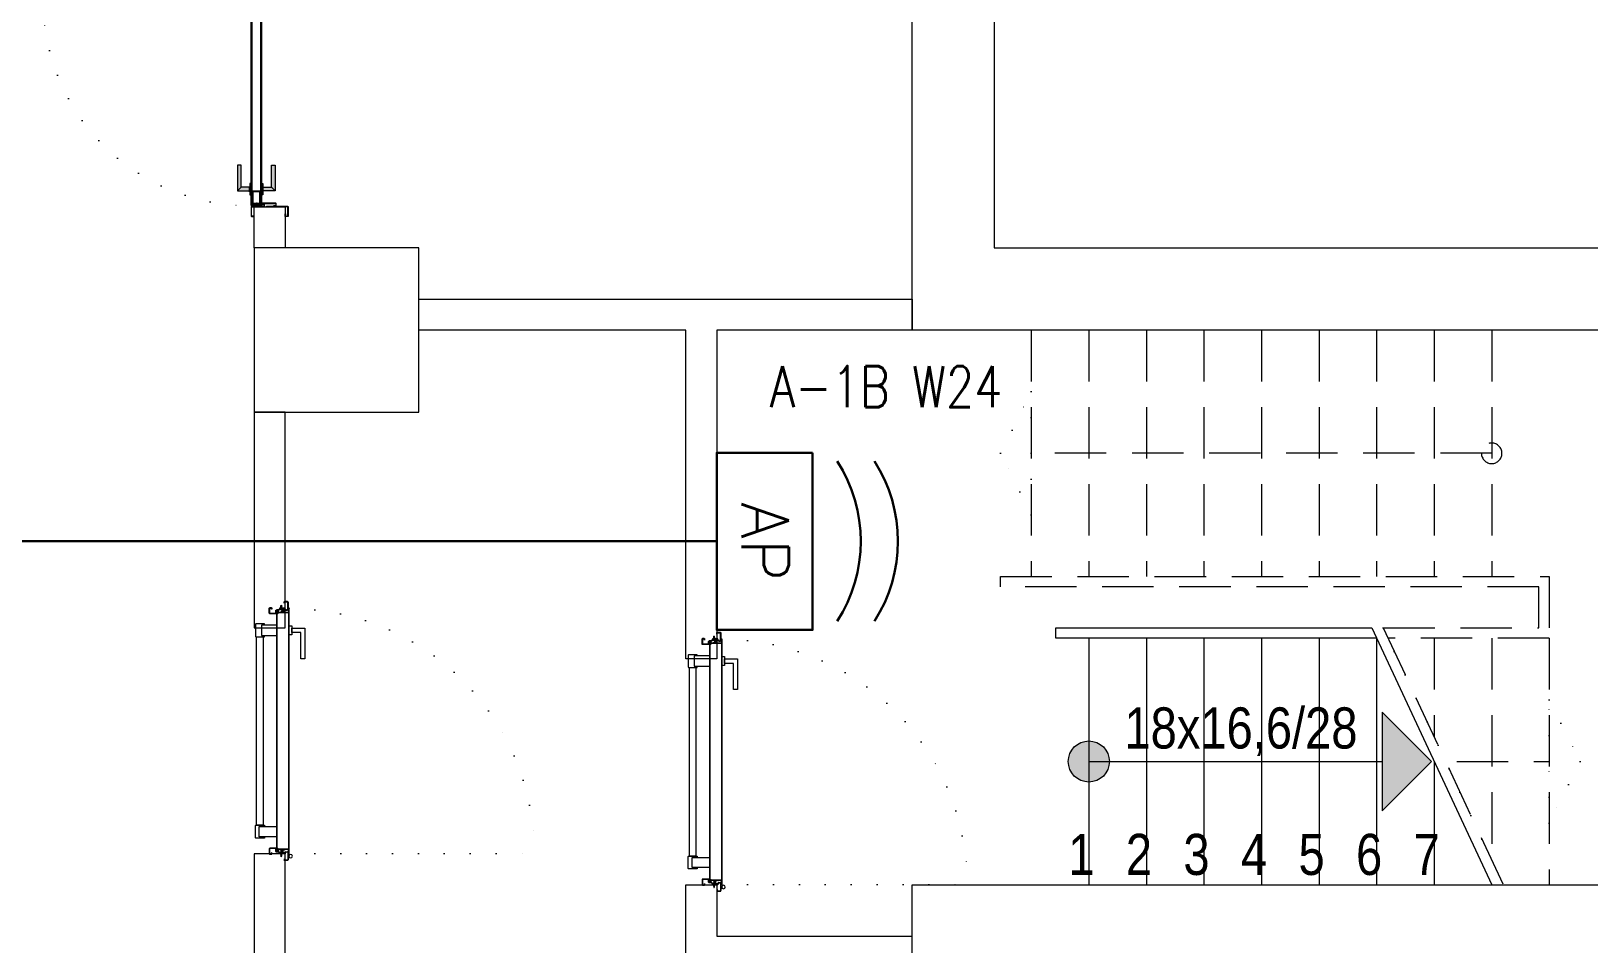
# Model space of a CAD drawing. Header units: metres. Extents: x -13621 to 152406, y -16073 to 22221.
# Drawn here: x 11131 to 11889, y 2141 to 2585 of the extents above; entities that cross this region are included whole.
import ezdxf
from ezdxf.enums import TextEntityAlignment as Align

# ---------------------------------------------------------------- set-up
doc = ezdxf.new("R2010")
doc.units = ezdxf.units.M
doc.header["$LTSCALE"] = 100
doc.header["$MEASUREMENT"] = 0
doc.linetypes.add('DOT2', pattern=[0.125, 0, -0.125])
doc.linetypes.add('HIDDEN', pattern=[0.375, 0.25, -0.125])
doc.layers.get('0').update_dxf_attribs({"color": 9, "lineweight": 9})
for name, color, linetype, lineweight in [('00', 9, 'Continuous', 9), ('01', 9, 'Continuous', 9), ('05S', 9, 'Continuous', 9), ('06B', 9, 'Continuous', 9), ('06D', 9, 'Continuous', 9), ('10', 9, 'Continuous', 9), ('14', 9, 'Continuous', 9), ('19', 9, 'Continuous', 9), ('19D', 9, 'DOT2', 9), ('20', 9, 'DOT2', 9), ('21', 9, 'Continuous', 9), ('Data  Tavan', 170, 'Continuous', 30), ('E-ACCESS POINT (KABLOSUZ ERİŞİM İÇİN)', 7, 'Continuous', 30), ('E-YAZI', 7, 'Continuous', 30)]:
    doc.layers.add(name, color=color, linetype=linetype, lineweight=lineweight)
doc.styles.add('E-YAZI', font='txttw.shx')
doc.styles.add('MuuM_TEXT-STANDART', font='ARIALN.TTF')

# ---------------------------------------------------------------- blocks, each defined once
blk = doc.blocks.new('*U215')
at = {"layer": 'E-ACCESS POINT (KABLOSUZ ERİŞİM İÇİN)', "color": 4}
blk.add_lwpolyline([(-2.395, 3.237), (2.395, 3.237), (2.395, 0.647), (-2.395, 0.647)], close=True, dxfattribs=at)
at = {"layer": 'E-ACCESS POINT (KABLOSUZ ERİŞİM İÇİN)', "color": 3}
for centre in [(0, 1.555), (0, 0.549)]:
    blk.add_arc(centre, 3.988, 57.1828, 122.8172, dxfattribs=at)
at = {"layer": 'E-ACCESS POINT (KABLOSUZ ERİŞİM İÇİN)', "color": 3, "style": 'E-YAZI'}
blk.add_text('AP', height=1.28, dxfattribs=at).set_placement((-1.054, 1.311))
blk = doc.blocks.new('p-kolon_80x80')
blk.add_lwpolyline([(-40, -40), (40, -40), (40, 40), (-40, 40)], close=True)
blk = doc.blocks.new('2.bod.sitatik')
at = {"layer": '01'}
for points in [[(12385, -7750), (12385, -7030), (12385, -7030), (12345, -7030), (12345, -6950), (12385, -6950), (12385, -6950), (12385, -6322.78), (12319.48, -6190), (12040, -6190), (12040, -6610), (11990, -6610), (11990, -6500), (11600, -6500), (11600, -6500), (11560, -6500), (11560, -6460), (11990, -6460), (11990, -6190), (11560, -6190), (11560, -4550.46), (11421.22, -4460.1), (10945.13, -4163.64), (9032.01, -3217.48)], [(9049.07, -3181.3), (10964.62, -4128.65), (11442.71, -4426.36), (12040, -4818.53), (12040, -5350), (12000, -5350), (12000, -4840.22), (11600, -4576.51), (11600, -5405), (11960, -5405), (11960, -5430), (11600, -5430), (11600, -6150), (12299.74, -6150), (12000, -5552.72), (12000, -5430), (12040, -5430), (12040, -5543.38), (12364.08, -6190), (12364.08, -6190), (12425, -6313.45), (12425, -8630)]]:
    blk.add_lwpolyline(points, dxfattribs=at)
blk.add_blockref('p-kolon_80x80', (11280, -6190), dxfattribs=at)
blk = doc.blocks.new('0_arrowstairs')
blk.add_lwpolyline([(0, 0), (0, -30), (15, 0), (0, 30)], close=True)
blk = doc.blocks.new('p-M01-M02_M03')
at = {"layer": '19'}
h = blk.add_hatch(color=256, dxfattribs=at)
h.dxf.hatch_style = 1
h.paths.add_polyline_path([(186, -201.29), (234, -201.29), (210, -177.25)])
h = blk.add_hatch(color=256, dxfattribs=at)
h.dxf.hatch_style = 1
edge = h.paths.add_edge_path()
edge.add_arc((210, -344), 10, 0, 360)
for points in [[(145, -206.33), (270, -148)], [(145, -206.33), (270, -148)], [(150, -204), (150, -360), (150, -360), (145, -360), (145, -360), (145, -206.33)], [(210, -344), (210, -201.29), (210, -201.29)]]:
    blk.add_lwpolyline(points, dxfattribs=at)
blk.add_lwpolyline([(186, -201.29), (234, -201.29), (210, -177.25)], close=True, dxfattribs=at)
at = {"layer": '19', "linetype": 'Continuous'}
for points in [[(210, -176), (270, -176)], [(150, -204), (270, -204)], [(150, -232), (270, -232)], [(150, -260), (270, -260)], [(150, -288), (270, -288)], [(150, -316), (270, -316)], [(150, -344), (270, -344)]]:
    blk.add_lwpolyline(points, dxfattribs=at)
at = {"layer": '19'}
blk.add_circle((210, -344), 10, dxfattribs=at)
at = {"layer": '19D', "linetype": 'HIDDEN'}
for points in [[(145, -200.74), (145, -125), (125, -125), (125, -125), (125, -387), (120, -387), (120, -120), (120, -120), (150, -120), (150, -198.41)], [(150, -120), (270, -120)], [(210, -165), (210, -120)], [(145, -200.74), (270, -142.41)], [(0, -148), (120, -148)], [(150, -148), (258.02, -148)], [(0, -176), (120, -176)], [(150, -176), (198.02, -176)], [(0, -204), (120, -204)], [(0, -232), (120, -232)], [(0, -260), (120, -260)], [(0, -288), (120, -288)], [(0, -316), (120, -316)], [(0, -344), (120, -344)], [(0, -372), (120, -372)]]:
    blk.add_lwpolyline(points, dxfattribs=at)
at = {"layer": '19D'}
blk.add_lwpolyline([(145, -200.74), (270, -142.41)], dxfattribs=at)
at = {"layer": '19D', "linetype": 'HIDDEN', "extrusion": (0, 0, -1)}
blk.add_lwpolyline([(-60, -148), (-60, -372)], dxfattribs=at)
blk.add_circle((-60, -148), 5, dxfattribs=at)
at = {"layer": '19D', "linetype": 'HIDDEN', "extrusion": (0, 0, -1), "zscale": -1, "rotation": 90}
blk.add_blockref('0_arrowstairs', (-210, -120), dxfattribs=at)
at = {"layer": '19D', "linetype": 'HIDDEN', "extrusion": (0, 0, -1), "rotation": 270}
blk.add_blockref('0_arrowstairs', (-60, -372), dxfattribs=at)
blk = doc.blocks.new('*U19')
at = {"ltscale": 15}
for p, q in [((-24.9, 0.9), (-25.7, 0)), ((-24.9, -0.9), (-25.7, 0)), ((-22.9, 1.5), (-24.9, 0.9)), ((-22.9, 1.5), (-22.9, -1.5)), ((-21.2, -2.7), (-18.1, 2.8)), ((-21, -2.7), (-17.9, 2.7)), ((-19.7, -2.7), (-16.6, 2.8)), ((-19.5, -2.7), (-16.4, 2.7)), ((-18.5, 1.5), (-18.3, 2)), ((-18.2, -2.7), (-15.1, 2.8)), ((-18, -2.7), (-14.9, 2.7)), ((-17, 1.5), (-16.8, 2)), ((-16.7, -2.7), (-13.6, 2.8)), ((-16.5, -2.7), (-13.4, 2.7)), ((-15.5, 1.5), (-15.3, 2)), ((-15.2, -2.7), (-12.1, 2.8)), ((-15, -2.7), (-11.9, 2.7)), ((-14, 1.5), (-13.8, 2)), ((-13.7, -2.7), (-10.6, 2.8)), ((-13.5, -2.7), (-10.4, 2.7)), ((-12.5, 1.5), (-12.3, 2)), ((-12.2, -2.7), (-9.1, 2.8)), ((-12, -2.7), (-8.9, 2.7)), ((-11, 1.5), (-10.8, 2)), ((-10.7, -2.7), (-7.6, 2.8)), ((-10.5, -2.7), (-7.4, 2.7)), ((-9.5, 1.5), (-9.3, 2)), ((-9.2, -2.7), (-6.1, 2.8)), ((-9, -2.7), (-5.9, 2.7)), ((-8, 1.5), (-7.8, 2)), ((-7.7, -2.7), (-4.6, 2.8)), ((-7.5, -2.7), (-4.4, 2.7)), ((-6.5, 1.5), (-6.3, 2)), ((-6.2, -2.7), (-3.1, 2.8)), ((-6, -2.7), (-2.9, 2.7)), ((-5, 1.5), (-4.8, 2)), ((-4.7, -2.7), (-1.6, 2.8)), ((-4.5, -2.7), (-1.4, 2.7)), ((-3.5, 1.5), (-3.3, 2)), ((-2, 1.5), (-1.8, 2)), ((-0.5, 4.2), (-1.5, 1.5)), ((0, 0.5), (-0.6, 0.5)), ((-24.9, -0.9), (-22.9, -1.5)), ((-8.6, -1.5), (-22.9, -1.5)), ((-21.2, -2.7), (-20.9, -1.5)), ((-20.3, -1.5), (-19.1, -1.5)), ((-19.7, -2.7), (-19.4, -1.5)), ((-18.8, -1.5), (-17.6, -1.5)), ((-18.2, -2.7), (-17.9, -1.5)), ((-17.3, -1.5), (-16.1, -1.5)), ((-16.7, -2.7), (-16.4, -1.5)), ((-15.8, -1.5), (-14.6, -1.5)), ((-15.2, -2.7), (-14.9, -1.5)), ((-14.3, -1.5), (-13.1, -1.5)), ((-13.7, -2.7), (-13.4, -1.5)), ((-12.8, -1.5), (-11.6, -1.5)), ((-12.2, -2.7), (-11.9, -1.5)), ((-11.3, -1.5), (-10.1, -1.5)), ((-10.7, -2.7), (-10.4, -1.5)), ((-9.8, -1.5), (-8.6, -1.5)), ((-9.2, -2.7), (-8.9, -1.5)), ((-8.3, -1.5), (-7.1, -1.5)), ((-7.7, -2.7), (-7.4, -1.5)), ((-6.8, -1.5), (-5.6, -1.5)), ((-6.2, -2.7), (-5.9, -1.5)), ((-5.3, -1.5), (-4.1, -1.5)), ((-4.7, -2.7), (-4.4, -1.5)), ((-3.8, -1.5), (-2.1, -1.5)), ((-0.5, -4.2), (-1.5, -1.5)), ((0, -0.5), (-0.6, -0.5))]:
    blk.add_line(p, q, dxfattribs=at)
for p, q in [((-6.9, 1.5), (-22.9, 1.5)), ((-17.4, 1.5), (-18.6, 1.5)), ((-15.9, 1.5), (-17.1, 1.5)), ((-14.4, 1.5), (-15.6, 1.5)), ((-12.9, 1.5), (-14.1, 1.5)), ((-11.4, 1.5), (-12.6, 1.5)), ((-9.9, 1.5), (-11.1, 1.5)), ((-8.4, 1.5), (-9.6, 1.5)), ((-6.9, 1.5), (-8.1, 1.5)), ((-5.4, 1.5), (-6.6, 1.5)), ((-3.9, 1.5), (-5.1, 1.5)), ((-2.4, 1.5), (-3.6, 1.5)), ((-1.5, 1.5), (-2.1, 1.5)), ((0, 0.5), (0, 4.1)), ((-1.5, -1.5), (-2.1, -1.5)), ((0, -0.5), (0, -4.1))]:
    blk.add_line(p, q)
for centre, radius, start, end in [((-26, 3.9), 3.92, 274.361, 322.10246), ((-26, -3.9), 3.92, 37.89754, 85.639), ((-18, 2.8), 0.0971, 330.32042, 150.32042), ((-16.5, 2.8), 0.0971, 330.32042, 150.32042), ((-15, 2.8), 0.0971, 330.32042, 150.32042), ((-13.5, 2.8), 0.0971, 330.32042, 150.32042), ((-12, 2.8), 0.0971, 330.32042, 150.32042), ((-10.5, 2.8), 0.0971, 330.32042, 150.32042), ((-9, 2.8), 0.0971, 330.32042, 150.32042), ((-7.5, 2.8), 0.0971, 330.32042, 150.32042), ((-6, 2.8), 0.0971, 330.32042, 150.32042), ((-4.5, 2.8), 0.0971, 330.32042, 150.32042), ((-3, 2.8), 0.0971, 330.32042, 150.32042), ((-1.5, 2.8), 0.0971, 330.32042, 150.32042), ((-0.6, 0), 0.486, 90, 270), ((-0.3, 4.1), 0.25, 0, 150.08641), ((-21.1, -2.7), 0.0971, 150.32042, 330.32042), ((-19.6, -2.7), 0.0971, 150.32042, 330.32042), ((-18.1, -2.7), 0.0971, 150.32042, 330.32042), ((-16.6, -2.7), 0.0971, 150.32042, 330.32042), ((-15.1, -2.7), 0.0971, 150.32042, 330.32042), ((-13.6, -2.7), 0.0971, 150.32042, 330.32042), ((-12.1, -2.7), 0.0971, 150.32042, 330.32042), ((-10.6, -2.7), 0.0971, 150.32042, 330.32042), ((-9.1, -2.7), 0.0971, 150.32042, 330.32042), ((-7.6, -2.7), 0.0971, 150.32042, 330.32042), ((-6.1, -2.7), 0.0971, 150.32042, 330.32042), ((-4.6, -2.7), 0.0971, 150.32042, 330.32042), ((-0.3, -4.1), 0.25, 209.91359, 0)]:
    blk.add_arc(centre, radius, start, end, dxfattribs=at)
blk = doc.blocks.new('conta')
at = {"ltscale": 10}
for p, q in [((-2649.88, 5344.46), (-2649.78, 5344.3)), ((-2649.87, 5345.53), (-2649.81, 5345.61)), ((-2649.78, 5344.3), (-2649.74, 5344.3)), ((-2649.72, 5345.4), (-2649.28, 5345.4)), ((-2649.25, 5345.41), (-2649.09, 5345.51)), ((-2648.97, 5344.05), (-2648.78, 5343.8)), ((-2648.87, 5344.09), (-2648.7, 5343.86)), ((-2648.83, 5344.87), (-2648.56, 5345.24)), ((-2648.77, 5345.12), (-2648.63, 5345.3)), ((-2648.71, 5343.79), (-2648.71, 5343.79)), ((-2648.56, 5345.31), (-2648.56, 5345.31))]:
    blk.add_line(p, q, dxfattribs=at)
for centre, radius, start, end in [((-2653.03, 5345), 3.19, 350.46739, 8.93723), ((-2649.87, 5344.47), 0.02, 170.46739, 213.74513), ((-2649.83, 5345.5), 0.05, 140.63452, 188.93723), ((-2649.74, 5345.58), 0.0696, 22.24275, 159.25804), ((-2650.94, 5345.01), 1.24, 340.33821, 16.77718), ((-2649.74, 5344.58), 0.03, 160.33821, 273.26661), ((-2649.72, 5345.37), 0.03, 90, 196.77718), ((-2649.56, 5341.55), 3.01, 80.43616, 93.26661), ((-2649.28, 5345.45), 0.05, 270, 303.00619), ((-2649.22, 5344.14), 0.231, 353.95711, 81.90038), ((-2649.08, 5345.49), 0.03, 4.79721, 123.00619), ((-2649.06, 5344.54), 0.03, 260.43616, 338.70659), ((-2650.22, 5344.99), 1.27, 338.70659, 23.04177), ((-2648.89, 5344.11), 0.1, 173.95711, 217.26527), ((-2649.01, 5345.57), 0.05, 18.79511, 42.1429), ((-2651.17, 5344.83), 2.33, 7.58966, 18.79511), ((-2658.2, 5345.19), 9.36, 353.68569, 357.8537), ((-2648.79, 5344.15), 0.1, 173.68569, 217.26527), ((-2648.81, 5345.15), 0.05, 187.58966, 322.73473), ((-2648.79, 5344.84), 0.05, 142.73473, 180.2669), ((-2648.74, 5343.83), 0.05, 217.26527, 307.26527), ((-2648.74, 5343.83), 0.05, 307.26527, 37.26527), ((-2648.59, 5345.27), 0.05, 52.73473, 142.73473), ((-2648.59, 5345.27), 0.05, 322.73473, 52.73473)]:
    blk.add_arc(centre, radius, start, end, dxfattribs=at)
for points, knots in [([(-2649.74, 5344.31), (-2649.74, 5344.34), (-2649.7, 5344.52), (-2649.59, 5344.33), (-2649.34, 5344.36), (-2649.23, 5344.37), (-2649.18, 5344.37)], [0, 0, 0, 0, 0.1008757, 0.3841126, 0.5436166, 0.6906785, 0.6906785, 0.6906785, 0.6906785]), ([(-2648.98, 5345.6), (-2649, 5345.63), (-2649.09, 5345.71), (-2649.23, 5345.44), (-2649.32, 5345.74), (-2649.39, 5345.46), (-2649.51, 5345.75), (-2649.59, 5345.5), (-2649.65, 5345.57), (-2649.68, 5345.61)], [0.0086373, 0.0086373, 0.0086373, 0.0086373, 0.1097304, 0.3133405, 0.4430081, 0.5658764, 0.7165186, 0.8527974, 0.9648495, 0.9648495, 0.9648495, 0.9648495])]:
    blk.add_open_spline(points, degree=3, knots=knots, dxfattribs=at)
blk = doc.blocks.new('p-yn_sackasa')
at = {"layer": '10', "linetype": 'Continuous'}
for p, q in [((-2.19, 0), (-2.19, -0.15)), ((0, 6.16), (0, 6.9)), ((0.01, 6.9), (0.01, 6.15)), ((0.14, 6.9), (0.14, 6.16)), ((0.15, 6.9), (0.15, 6.16)), ((2.69, 7.16), (0.26, 7.16)), ((2.69, 7.15), (0.26, 7.15)), ((2.69, 7.02), (0.26, 7.02)), ((0.26, 7.01), (2.69, 7.01)), ((0.26, 6.05), (0.76, 6.05)), ((0.75, 6.04), (0.26, 6.04)), ((0.26, 5.91), (0.75, 5.91)), ((0.76, 5.9), (0.26, 5.9)), ((0.67, -0.71), (0.67, 2.27)), ((0.69, -0.71), (0.69, 2.27)), ((0.75, 5.91), (0.75, 6.04)), ((0.76, 5.9), (0.76, 6.05)), ((0.81, -0.71), (0.81, 2.27)), ((0.83, -0.71), (0.83, 2.27)), ((0.92, 2.33), (0.95, 2.32)), ((0.93, 2.34), (0.95, 2.33)), ((1.01, 2.46), (0.99, 2.47)), ((0.99, 2.46), (1.01, 2.45)), ((1.11, 2.52), (1.11, 3.73)), ((1.12, 2.52), (1.12, 3.73)), ((1.25, 3.73), (1.25, 2.52)), ((1.26, 2.52), (1.26, 3.73)), ((1.37, 3.98), (2.49, 3.98)), ((2.49, 3.97), (1.37, 3.97)), ((1.37, 3.84), (2.49, 3.84)), ((2.49, 3.83), (1.37, 3.83)), ((2.6, 3.69), (2.5, 3.36)), ((2.51, 3.35), (2.61, 3.69)), ((2.73, 3.65), (2.63, 3.32)), ((2.74, 3.64), (2.64, 3.31)), ((2.8, 3.29), (2.8, 6.9)), ((2.81, 3.29), (2.81, 6.9)), ((2.94, 3.29), (2.94, 6.9)), ((2.95, 3.29), (2.95, 6.9)), ((-2.95, -0.25), (-2.95, -1.75)), ((-2.94, -1.75), (-2.94, -0.25)), ((-2.81, -0.25), (-2.81, -1.75)), ((-2.8, -0.25), (-2.8, -1.75)), ((-2.19, 0), (-2.7, 0)), ((-2.2, -0.01), (-2.7, -0.01)), ((-2.2, -0.14), (-2.7, -0.14)), ((-2.19, -0.15), (-2.7, -0.15)), ((1.01, -1.85), (-2.7, -1.85)), ((1.01, -1.86), (-2.7, -1.86)), ((-2.7, -1.99), (1.01, -1.99)), ((1.01, -2), (-2.7, -2)), ((-2.2, -0.14), (-2.2, -0.01)), ((0.92, -0.77), (0.95, -0.76)), ((0.93, -0.78), (0.95, -0.77)), ((0.99, -0.89), (1.01, -0.88)), ((1.01, -0.89), (0.99, -0.91)), ((1.11, -0.96), (1.11, -1.75)), ((1.12, -0.96), (1.12, -1.75)), ((1.25, -0.96), (1.25, -1.75)), ((1.26, -0.96), (1.26, -1.75))]:
    blk.add_line(p, q, dxfattribs=at)
for points in [[(0.15, 2.14), (0.67, 2.14), (0.67, -0.54), (0.15, -0.54)], [(0.15, 2.14), (0.41, 2.14), (0.41, -0.54), (0.15, -0.54)]]:
    blk.add_lwpolyline(points, close=True, dxfattribs=at)
for centre, radius, start, end in [((0.26, 6.9), 0.261, 90, 180), ((0.26, 6.16), 0.261, 180, 270), ((0.26, 6.9), 0.249, 90, 180), ((0.26, 6.16), 0.249, 181.34499, 271.35021), ((0.26, 6.9), 0.122, 90, 180), ((0.26, 6.16), 0.122, 180, 270), ((0.26, 6.9), 0.11, 90, 180), ((0.26, 6.16), 0.11, 180, 270), ((0.89, 2.27), 0.219, 63.21528, 180), ((0.89, 2.27), 0.206, 63.21689, 180), ((0.89, 2.27), 0.0801, 63.21502, 180), ((0.89, 2.27), 0.0674, 63.21445, 180), ((1.04, 2.52), 0.206, 243.2197, 0), ((1.04, 2.52), 0.219, 243.21479, 0), ((1.04, 2.52), 0.0801, 243.22028, 0), ((1.04, 2.52), 0.0674, 243.21287, 0), ((1.37, 3.73), 0.253, 90, 180), ((1.37, 3.73), 0.24, 90, 180), ((1.37, 3.73), 0.114, 90, 180), ((1.37, 3.73), 0.101, 90, 180), ((2.49, 3.72), 0.261, 342.86025, 90), ((2.49, 3.72), 0.249, 342.86129, 90), ((2.49, 3.72), 0.122, 342.86074, 90), ((2.49, 3.72), 0.11, 342.86215, 90), ((2.72, 3.29), 0.232, 162.8601, 0), ((2.72, 3.29), 0.219, 162.86127, 0), ((2.72, 3.29), 0.0927, 162.86053, 0), ((2.72, 3.29), 0.0801, 162.86241, 0), ((2.69, 6.9), 0.261, 0, 90), ((2.69, 6.9), 0.249, 0, 90), ((2.69, 6.9), 0.122, 0, 90), ((2.69, 6.9), 0.11, 0, 90), ((-2.7, -0.25), 0.253, 90, 180), ((-2.7, -1.75), 0.253, 180, 270), ((-2.7, -0.25), 0.24, 90, 180), ((-2.7, -1.75), 0.24, 180, 270), ((-2.7, -0.25), 0.114, 90, 180), ((-2.7, -1.75), 0.114, 180, 270), ((-2.7, -0.25), 0.101, 90, 180), ((-2.7, -1.75), 0.101, 180, 270), ((0.89, -0.71), 0.219, 180, 296.78496), ((0.89, -0.71), 0.206, 180, 296.78515), ((0.89, -0.71), 0.0801, 180, 296.78498), ((0.89, -0.71), 0.0674, 180, 180.52454), ((0.89, -0.71), 0.0674, 180, 296.78713), ((1.04, -0.96), 0.219, 0, 116.78545), ((1.04, -0.96), 0.206, 0, 116.78362), ((1.04, -0.96), 0.0801, 0, 116.78105), ((1.04, -0.96), 0.0674, 0, 116.78713), ((1.01, -1.75), 0.114, 270, 0), ((1.01, -1.75), 0.24, 270, 0), ((1.01, -1.75), 0.101, 270, 0), ((1.01, -1.75), 0.253, 270, 0)]:
    blk.add_arc(centre, radius, start, end, dxfattribs=at)
at = {"layer": '10', "xscale": 0.0842696629213483, "yscale": 0.0842696629213483, "zscale": 0.0842696629213483}
blk.add_blockref('*U19', (0.95, 1.35), dxfattribs=at)
at = {"layer": '14', "xscale": -0.7887640449438696, "yscale": 0.7887640449438696, "zscale": 0.7887640449438204, "rotation": 90}
blk.add_blockref('conta', (4217.78, -2086.42), dxfattribs=at)
blk = doc.blocks.new('*U379')
at = {"layer": '06D'}
for points in [[(110.12, 4.76), (110.12, 11.01), (95.12, 11.01), (95.12, 9.14), (107.87, 9.14), (107.87, 9.14), (107.87, 4.76), (110.12, 4.76)], [(111.2, 3.51), (111.2, 4.76), (106.8, 4.76), (106.8, 3.51), (111.2, 3.51)]]:
    blk.add_lwpolyline(points, dxfattribs=at)
for points in [[(8.5, -11.11), (13.5, -11.11), (13.5, -2.49), (8.5, -2.49)], [(111.5, -9.99), (106.5, -9.99), (106.5, -2.49), (111.5, -2.49)], [(14.12, -12.36), (105.87, -12.36), (105.87, -9.23), (14.12, -9.23)]]:
    blk.add_lwpolyline(points, close=True, dxfattribs=at)
for points in [[(8.5, -8.61), (7.87, -8.61), (7.87, -12.61, 0.414214), (8.25, -12.98), (13.75, -12.98, 0.414214), (14.12, -12.61), (14.12, -8.61), (13.5, -8.61)], [(111.5, -8.61), (112.12, -8.61), (112.12, -12.61, -0.414214), (111.75, -12.98), (106.25, -12.98, -0.414214), (105.87, -12.61), (105.87, -8.61), (106.5, -8.61)]]:
    blk.add_lwpolyline(points, format="xyb", dxfattribs=at)
at = {"layer": '10', "ltscale": 10}
for p, q in [((-1.6, 3.68), (-1.73, 3.58)), ((-1.6, 3.68), (-1.73, 3.58)), ((-1.22, 3.11), (-1.22, 3.24)), ((-1.22, 3.11), (-1.22, 3.24)), ((-1.22, 3.11), (-1.05, 3.11)), ((-1.22, 3.11), (-1.05, 3.11)), ((-1.05, 2.95), (-1.05, 3.38)), ((-1.05, 2.95), (-1.05, 3.38)), ((-0.84, 2.95), (-0.84, 3.38)), ((-0.84, 2.95), (-0.84, 3.38)), ((0.3, 3.41), (0.3, 3.29)), ((0.4, 3.51), (119.6, 3.51)), ((0.4, 3.19), (2.25, 3.19)), ((0.45, 3.36), (119.54, 3.36)), ((0.45, 3.36), (0.45, 3.34)), ((0.45, 3.34), (2.35, 3.34)), ((1, 0.04), (2, 0.69)), ((2, 1.13), (2, 0.69)), ((2.3, 1.13), (2, 1.13)), ((2, 0.69), (2, -0.81)), ((2.3, 3.14), (2.3, -2.39)), ((2.3, 0.69), (2.3, 1.13)), ((2.3, -0.81), (2.3, 0.69)), ((2.45, 3.24), (2.45, -2.29)), ((117.55, 3.24), (117.55, -2.29)), ((119.54, 3.34), (117.65, 3.34)), ((117.7, 3.14), (117.7, -2.39)), ((117.7, 1.13), (117.7, -0.37)), ((118, 1.13), (117.7, 1.13)), ((117.7, 1.13), (117.7, -0.37)), ((118, 1.13), (117.7, 1.13)), ((119.6, 3.19), (117.75, 3.19)), ((118, -0.37), (118, 1.13)), ((118, -0.37), (118, 1.13)), ((118, 0.88), (119, 0.88)), ((118, 0.88), (119, 0.88)), ((118, 0.68), (119, 0.68)), ((118, 0.68), (119, 0.68)), ((119, 0.28), (118, -0.37)), ((119, 0.28), (118, -0.37)), ((119.55, 3.36), (119.55, 3.34)), ((119.7, 3.41), (119.7, 3.29)), ((2, -0.36), (1, -0.36)), ((2, -0.56), (1, -0.56)), ((2, -0.81), (2.3, -0.81)), ((2.4, -2.49), (117.6, -2.49)), ((2.5, -2.34), (117.5, -2.34)), ((117.7, -0.37), (117.7, -0.81)), ((117.7, -0.37), (117.7, -0.81)), ((117.7, -0.81), (118, -0.81)), ((117.7, -0.81), (118, -0.81)), ((118, -0.81), (118, -0.37)), ((118, -0.81), (118, -0.37))]:
    blk.add_line(p, q, dxfattribs=at)
blk.add_circle((-0.95, 4.22), 0.843, dxfattribs=at)
blk.add_circle((-0.95, 4.22), 0.843, dxfattribs=at)
for centre, radius, start, end in [((-0.95, 4.22), 1.01, 219.4092, 254.28614), ((-0.95, 4.22), 1.01, 219.4092, 254.28614), ((-0.42, 3.21), 0.428, 156.35197, 217.62095), ((-0.42, 3.21), 0.428, 156.35197, 217.62095), ((-0.42, 3.21), 0.302, 105.55242, 240.03149), ((-0.42, 3.21), 0.302, 105.55242, 240.03149), ((0.4, 3.41), 0.1, 90, 180), ((0.4, 3.29), 0.1, 180, 270), ((0.45, 3.36), 0.005, 90, 180), ((0.45, 3.34), 0.005, 180, 270), ((2.25, 3.14), 0.05, 0, 90), ((2.35, 3.24), 0.1, 0, 90), ((117.65, 3.24), 0.1, 90, 180), ((117.75, 3.14), 0.05, 90, 180), ((119.54, 3.36), 0.005, 0, 90), ((119.54, 3.34), 0.005, 270, 0), ((119.6, 3.41), 0.1, 0, 90), ((119.6, 3.29), 0.1, 270, 0), ((2.4, -2.39), 0.1, 180, 270), ((2.5, -2.29), 0.05, 180, 270), ((117.56, -2.35), 0.141, 284.92708, 345.07292)]:
    blk.add_arc(centre, radius, start, end, dxfattribs=at)
at = {"layer": '20'}
blk.add_lwpolyline([(0.3, 3.35), (0.3, 122.75, -0.414214), (119.7, 3.35, 1)], format="xyb", dxfattribs=at)
at = {"xscale": -1, "rotation": 180}
blk.add_blockref('p-yn_sackasa', (0, 0.95), dxfattribs=at)
at = {"rotation": 180}
blk.add_blockref('p-yn_sackasa', (120, 0.95), dxfattribs=at)
blk = doc.blocks.new('gr-p-barel kilitli kapı kolu')
at = {"layer": '05S'}
h = blk.add_hatch(color=256, dxfattribs=at)
h.paths.add_polyline_path([(1.3, 0.8), (-1.3, 0.8), (-1.3, 0.7), (1.3, 0.7)])
h.paths.add_polyline_path([(2.75, 0.7), (-2.75, 0.7), (-2.75, 0), (2.75, 0)])
h.paths.add_polyline_path([(-11.7, 4.9), (-11.7, 6.7), (0.9, 6.7), (0.9, 0.8), (-0.9, 0.8), (-0.9, 4.9)])
at = {"flags": 128}
for points in [[(-0.9, 0.8), (-0.9, 4.9), (-11.7, 4.9), (-11.7, 6.7), (0.9, 6.7), (0.9, 0.8)], [(-0.8, 5), (0.8, 6.6)]]:
    blk.add_lwpolyline(points, dxfattribs=at)
blk.add_lwpolyline([(-2.75, 0), (-2.75, 0.7), (2.75, 0.7), (2.75, 0)])
blk.add_lwpolyline([(-1.3, 0.7), (1.3, 0.7), (1.3, 0.8), (-1.3, 0.8)], close=True)
blk = doc.blocks.new('prf-scr2')
at = {"linetype": 'DOT2', "ltscale": 10}
blk.add_line((0, 0.19), (0, -1.06), dxfattribs=at)
for p, q in [((0.09, -0.24), (-0.09, -0.2)), ((-0.09, -0.24), (0.09, -0.28)), ((0.09, -0.32), (-0.09, -0.28)), ((-0.09, -0.32), (0.09, -0.36)), ((0.09, -0.4), (-0.09, -0.36)), ((-0.09, -0.4), (0.09, -0.44)), ((0.09, -0.48), (-0.09, -0.44)), ((-0.09, -0.48), (0.09, -0.52)), ((0.09, -0.56), (-0.09, -0.52)), ((-0.09, -0.56), (0.09, -0.6)), ((0.09, -0.64), (-0.09, -0.6)), ((-0.09, -0.64), (0.09, -0.68)), ((0.09, -0.72), (-0.09, -0.68)), ((-0.09, -0.72), (0.09, -0.76)), ((0.06, -0.84), (-0.08, -0.76)), ((-0.07, -0.8), (0.06, -0.84)), ((0.09, -0.17), (0, -0.15)), ((0, -0.18), (0.09, -0.2))]:
    blk.add_line(p, q)
blk.add_lwpolyline([(0.23, 0), (-0.23, 0), (-0.23, -0.01), (-0.12, -0.14), (0.12, -0.14), (0.23, -0.01), (0.23, 0)], close=True)
for points in [[(0.23, -0.01), (-0.23, -0.01)], [(-0.09, -0.14), (-0.09, -0.2), (-0.12, -0.22), (-0.12, -0.23), (-0.09, -0.24), (-0.09, -0.28), (-0.12, -0.3), (-0.12, -0.31), (-0.09, -0.32), (-0.09, -0.36), (-0.12, -0.38), (-0.12, -0.39), (-0.09, -0.4), (-0.09, -0.44), (-0.12, -0.46), (-0.12, -0.46), (-0.09, -0.48), (-0.09, -0.52), (-0.12, -0.54), (-0.12, -0.54), (-0.09, -0.56), (-0.09, -0.6), (-0.12, -0.62), (-0.12, -0.62), (-0.09, -0.64), (-0.09, -0.68), (-0.12, -0.69), (-0.12, -0.7), (-0.09, -0.72), (-0.09, -0.73), (-0.08, -0.76), (-0.1, -0.77), (-0.1, -0.78), (-0.07, -0.8), (-0.01, -0.94), (0, -0.95), (0.01, -0.94), (0.08, -0.76), (0.09, -0.76), (0.12, -0.74), (0.12, -0.73), (0.09, -0.72), (0.09, -0.68), (0.12, -0.66), (0.12, -0.66), (0.09, -0.64), (0.09, -0.6), (0.12, -0.58), (0.12, -0.58), (0.09, -0.56), (0.09, -0.52), (0.12, -0.5), (0.12, -0.5), (0.09, -0.48), (0.09, -0.44), (0.12, -0.43), (0.12, -0.42), (0.09, -0.4), (0.09, -0.36), (0.12, -0.35), (0.12, -0.34), (0.09, -0.32), (0.09, -0.28), (0.12, -0.27), (0.12, -0.26), (0.09, -0.24), (0.09, -0.2), (0.12, -0.19), (0.12, -0.18), (0.09, -0.17), (0.09, -0.14)]]:
    blk.add_lwpolyline(points)
blk = doc.blocks.new('K-SAC-01')
at = {"layer": '10'}
for points in [[(-4.6, 16.2, -0.414214), (-4.5, 16.3), (-0.1, 16.3, -0.414214), (0, 16.2), (0, 5.9), (0.2, 5.9), (0.2, 16.2, 0.414214), (-0.1, 16.5), (-4.5, 16.5, 0.414214), (-4.8, 16.2), (-4.8, 15.3, 0.414214), (-4.5, 15), (-3.4, 15), (-3.4, 15.2), (-4.5, 15.2, -0.414214), (-4.6, 15.3)], [(104.6, 16.2, 0.414214), (104.5, 16.3), (100.1, 16.3, 0.414214), (100, 16.2), (100, 5.9), (99.8, 5.9), (99.8, 16.2, -0.414214), (100.1, 16.5), (104.5, 16.5, -0.414214), (104.8, 16.2), (104.8, 15.3, -0.414214), (104.5, 15), (103.4, 15), (103.4, 15.2), (104.5, 15.2, 0.414214), (104.6, 15.3)], [(0.2, 10.3, -0.414214), (0.5, 10.6), (1.5, 10.6, -0.414214), (1.8, 10.3), (1.8, 3.9, -0.414214), (1.5, 3.6, -0.414214), (1.2, 3.9), (1.2, 4.8), (0.2, 4.8), (0.2, -1.2, -0.414214), (-0.1, -1.5), (-4.5, -1.5, -0.414214), (-4.8, -1.2), (-4.8, -0.3, -0.414214), (-4.5, 0), (-3.4, 0), (-3.4, -0.2), (-4.5, -0.2, 0.414214), (-4.6, -0.3), (-4.6, -1.2, 0.414214), (-4.5, -1.3), (-0.1, -1.3, 0.414214), (0, -1.2), (0, 5), (1.4, 5), (1.4, 3.9, 0.414214), (1.5, 3.8, 0.414214), (1.6, 3.9), (1.6, 10.3, 0.414214), (1.5, 10.4), (0.5, 10.4, 0.414214), (0.4, 10.3), (0.4, 9.4), (0.2, 9.4)], [(99.8, 10.3, 0.414214), (99.5, 10.6), (98.5, 10.6, 0.414214), (98.2, 10.3), (98.2, 3.9, 0.414214), (98.5, 3.6, 0.414214), (98.8, 3.9), (98.8, 4.8), (99.8, 4.8), (99.8, -1.2, 0.414214), (100.1, -1.5), (104.5, -1.5, 0.414214), (104.8, -1.2), (104.8, -0.3, 0.414214), (104.5, 0), (103.4, 0), (103.4, -0.2), (104.5, -0.2, -0.414214), (104.6, -0.3), (104.6, -1.2, -0.414214), (104.5, -1.3), (100.1, -1.3, -0.414214), (100, -1.2), (100, 5), (98.6, 5), (98.6, 3.9, -0.414214), (98.5, 3.8, -0.414214), (98.4, 3.9), (98.4, 10.3, -0.414214), (98.5, 10.4), (99.5, 10.4, -0.414214), (99.6, 10.3), (99.6, 9.4), (99.8, 9.4)], [(-0.38, -2.01), (1, -1.37), (1, 1.5), (1.2, 1.5), (1.2, -1.5), (-0.27, -2.18, -14.796002)]]:
    blk.add_lwpolyline(points, format="xyb", close=True, dxfattribs=at)
for points in [[(98.8, 0.15), (98.8, 2.15), (99.1, 2.15), (99.1, 3.19), (1.5, 3.19), (1.5, 2.15), (1.8, 2.15), (1.8, 0.15), (1.5, 0.15), (1.5, 1.85), (1.2, 1.85), (1.2, 3.49), (99.4, 3.49), (99.4, 1.85), (99.1, 1.85), (99.1, 0.15)], [(98.8, 2.15), (98.8, 0.15), (99.4, 0.15), (99.4, -1.5), (1.2, -1.5), (1.2, 0.15), (1.8, 0.15), (1.8, 2.15), (2.1, 2.15), (2.1, -0.15), (1.5, -0.15), (1.5, -1.2), (99.1, -1.2), (99.1, -0.15), (98.5, -0.15), (98.5, 2.15), (98.8, 2.15)]]:
    blk.add_lwpolyline(points, dxfattribs=at)
for points in [[(2.1, 3), (8.1, 3), (8.1, -1), (2.1, -1)], [(2.4, 2.7), (7.8, 2.7), (7.8, -0.7), (2.4, -0.7)], [(98.5, 3), (92.5, 3), (92.5, -1), (98.5, -1)], [(98.2, 2.7), (92.8, 2.7), (92.8, -0.7), (98.2, -0.7)]]:
    blk.add_lwpolyline(points, close=True, dxfattribs=at)
blk.add_circle((-0.95, -2.5), 0.55, dxfattribs=at)
at = {"layer": '20', "linetype": 'HIDDEN'}
for points in [[(-0.2, -1.3), (-0.2, 0), (-1.7, 0), (-1.7, -1.3)], [(-0.4, -1.99), (-0.4, -0.2), (-1.5, -0.2), (-1.5, -1.99)]]:
    blk.add_lwpolyline(points, dxfattribs=at)
at = {"layer": '20'}
blk.add_lwpolyline([(-0.95, -2.5), (-0.95, -102.85)], dxfattribs=at)
blk.add_arc((-0.95, -2.5), 100.35, 270, 1.51314, dxfattribs=at)
at = {"layer": '06B'}
blk.add_blockref('gr-p-barel kilitli kapı kolu', (91.4, 3.51), dxfattribs=at)
at = {"layer": '06B', "xscale": -1, "rotation": 180}
blk.add_blockref('gr-p-barel kilitli kapı kolu', (91.4, -1.51), dxfattribs=at)
at = {"layer": '10', "xscale": -1, "rotation": 90}
blk.add_blockref('prf-scr2', (1.5, 1), dxfattribs=at)
at = {"layer": '10', "rotation": 270}
blk.add_blockref('prf-scr2', (99.1, 1.22), dxfattribs=at)
blk = doc.blocks.new('2.bod.Mimari')
at = {"layer": '00'}
for p, q in [((11465, -6460), (11465, -6485)), ((11465, -6485), (11560, -6485))]:
    blk.add_line(p, q, dxfattribs=at)
for points in [[(11255, -6130), (11255, -6150), (11240, -6150), (11240, -6130)], [(11320, -6175), (11560, -6175), (11560, -6190), (11465, -6190), (11465, -6350), (11450, -6350), (11450, -6190), (11320, -6190), (11320, -6175), (11320, -6175)]]:
    blk.add_lwpolyline(points, close=True, dxfattribs=at)
for points in [[(11240, -6335), (11255, -6335), (11255, -6230), (11240, -6230), (11240, -6335)], [(11240, -6445), (11240, -6530), (11255, -6530), (11255, -6445), (11240, -6445)], [(11465, -6610), (11320, -6610), (11320, -6610), (11320, -6610), (11320, -6610), (11320, -6610), (11320, -6610), (11320, -6610), (11320, -6595), (11450, -6595), (11450, -6460), (11465, -6460)]]:
    blk.add_lwpolyline(points, dxfattribs=at)
at = {"rotation": 270}
for name, p in [('K-SAC-01', (11240, -6030)), ('p-M01-M02_M03', (11990, -6190))]:
    blk.add_blockref(name, p, dxfattribs=at)
at = {"layer": '10', "xscale": -1, "rotation": 270}
for p in [(11253.5, -6445.15), (11464.05, -6460.15)]:
    blk.add_blockref('*U379', p, dxfattribs=at)
at = {"layer": '21', "style": 'MuuM_TEXT-STANDART'}
for s, p in [('18x16,6/28', (11776.7, -6393.68)), ('1', (11648.74, -6455.21)), ('2', (11676.74, -6455.21)), ('3', (11704.74, -6455.21)), ('4', (11732.74, -6455.21)), ('5', (11760.74, -6455.21)), ('6', (11788.74, -6455.21)), ('7', (11816.74, -6455.21))]:
    blk.add_text(s, height=20, dxfattribs=at).set_placement(p, align=Align.RIGHT)

msp = doc.modelspace()

# ---------------------------------------------------------------- linework, layer by layer
at = {"layer": 'Data  Tavan'}
msp.add_line((11465, 2337.19), (11125.61, 2337.19), dxfattribs=at)

# ---------------------------------------------------------------- block references
for name in ['2.bod.sitatik', '2.bod.Mimari']:
    msp.add_blockref(name, (0, 8630))
at = {"layer": 'E-ACCESS POINT (KABLOSUZ ERİŞİM İÇİN)', "xscale": 18, "yscale": 18, "zscale": 18, "rotation": 270}
msp.add_blockref('*U215', (11453.35, 2337.19), dxfattribs=at)

# ---------------------------------------------------------------- texts
at = {"layer": 'E-YAZI', "color": 6, "style": 'E-YAZI', "width": 0.8}
msp.add_text('A-1B W24', height=20, dxfattribs=at).set_placement((11490.79, 2402.43))

doc.saveas('drawing.dxf')
